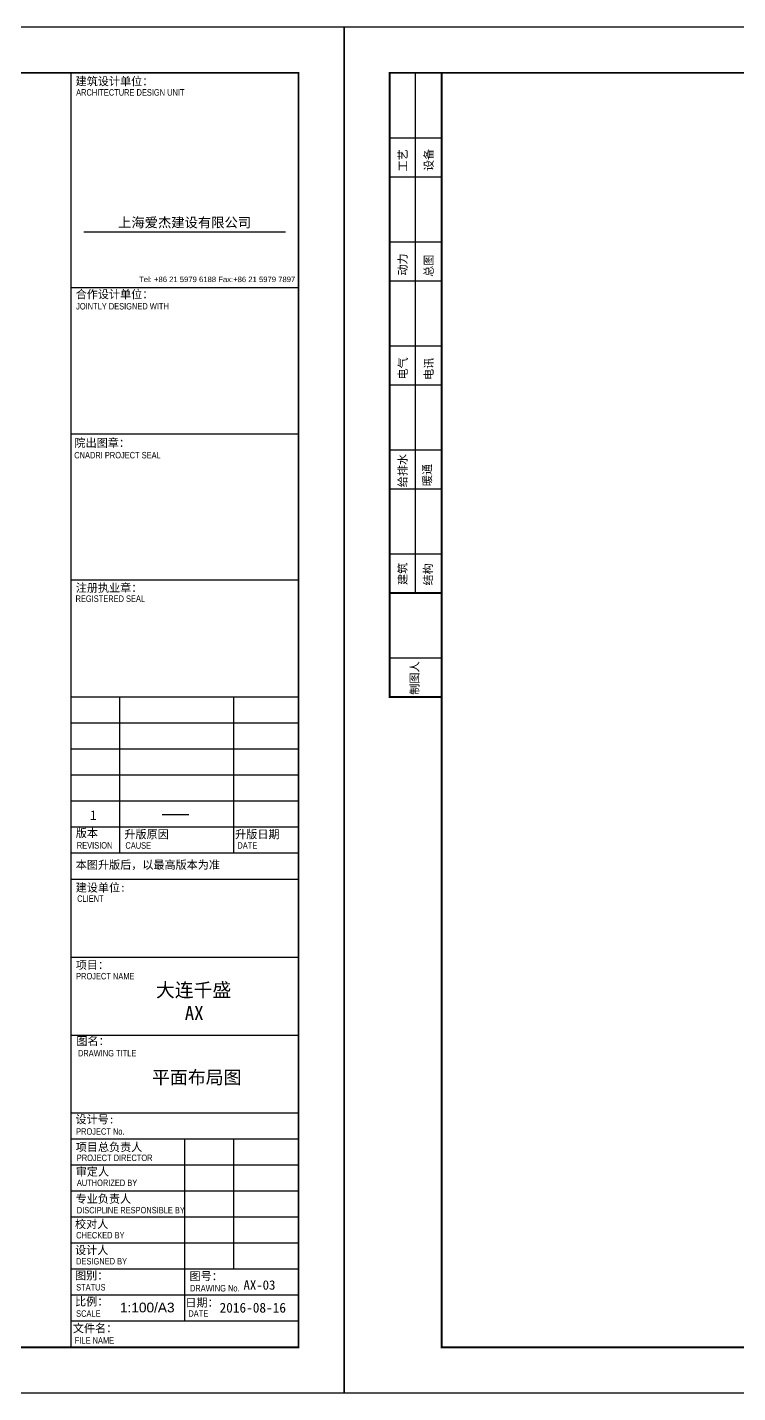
# Model space of a CAD drawing. Header units: millimetres. Extents: x 5896 to 6381, y 4295 to 4378.
# Drawn here: x 6050.79 to 6065.67, y 4349.31 to 4377.92 of the extents above; entities that cross this region are included whole.
import ezdxf

# ---------------------------------------------------------------- set-up
doc = ezdxf.new("R2010")
doc.units = ezdxf.units.MM
doc.layers.add('GA_X DIM', color=8, linetype='Continuous')
doc.layers.add('图框', color=254, linetype='Continuous')
doc.styles.add('ARIAL', font='Arial.ttf')
doc.styles.add('FUGUE', font='Arial.ttf')
doc.styles.add('HT', font='')
doc.styles.get("Standard").update_dxf_attribs({"font": 'Arial.ttf'})
doc.styles.add('图签-仿宋', font='')
doc.styles.add('图签-黑体', font='')
doc.styles.get('HT').set_extended_font_data('SimHei')
doc.styles.get('图签-仿宋').set_extended_font_data('FangSong_GB2312')
doc.styles.get('图签-黑体').set_extended_font_data('SimHei')

# ---------------------------------------------------------------- blocks, each defined once
blk = doc.blocks.new('tukuang')
at = {"layer": '图框'}
for p, q in [((155.6, 1739.4), (155.6, 2870.7)), ((3606.1, 2870.7), (3606.1, 99)), ((99, 2729.3), (212.1, 2729.3)), ((99, 2644.4), (212.1, 2644.4)), ((3634.3, 2525.2), (4072.7, 2525.2)), ((99, 2503), (212.1, 2503)), ((99, 2418.2), (212.1, 2418.2)), ((3606.1, 2404), (4101, 2404)), ((99, 2276.8), (212.1, 2276.8)), ((99, 2191.9), (212.1, 2191.9)), ((3606.1, 2085.9), (4101, 2085.9)), ((99, 2050.5), (212.1, 2050.5)), ((99, 1965.7), (212.1, 1965.7)), ((99, 1824.2), (212.1, 1824.2)), ((3606.1, 1767.7), (4101, 1767.7)), ((99, 1598), (212.1, 1598)), ((4101, 1513.1), (3606.1, 1513.1)), ((3712.1, 1513.1), (3712.1, 1173.7)), ((3959.6, 1513.1), (3959.6, 1173.7)), ((4101, 1456.6), (3606.1, 1456.6)), ((4101, 1400), (3606.1, 1400)), ((4101, 1343.4), (3606.1, 1343.4)), ((4101, 1286.9), (3606.1, 1286.9)), ((3804.6, 1257.4), (3862.4, 1257.4)), ((4101, 1230.3), (3606.1, 1230.3)), ((4101, 1173.7), (3606.1, 1173.7)), ((3606.1, 1117.2), (4101, 1117.2)), ((3606.1, 947.5), (4101, 947.5)), ((3606.1, 777.8), (4101, 777.8)), ((4101, 608.1), (3606.1, 608.1)), ((4101, 551.5), (3606.1, 551.5)), ((3853.5, 551.5), (3853.5, 155.6)), ((3959.6, 551.5), (3959.6, 268.7)), ((4101, 494.9), (3606.1, 494.9)), ((4101, 438.4), (3606.1, 438.4)), ((4101, 381.8), (3606.1, 381.8)), ((4101, 325.3), (3606.1, 325.3)), ((4101, 268.7), (3606.1, 268.7)), ((4101, 212.1), (3606.1, 212.1)), ((4101, 155.6), (3606.1, 155.6))]:
    blk.add_line(p, q, dxfattribs=at)
blk.add_lwpolyline([(0, 0), (4200, 0), (4200, 2969.7), (0, 2969.7)], close=True, dxfattribs=at)
at = {"layer": '图框', "const_width": 4.24}
for points in [[(99, 1511), (99, 2872.8)], [(99, 2870.7), (212.1, 2870.7)], [(99, 1739.4), (212.1, 1739.4)], [(99, 1513.1), (212.1, 1513.1)]]:
    blk.add_lwpolyline(points, dxfattribs=at)
blk.add_lwpolyline([(212.1, 2870.7), (4101, 2870.7), (4101, 99), (212.1, 99)], close=True, dxfattribs=at)
at = {"layer": '图框'}
for s, height, style, p in [('建筑设计单位：', 17.68, 'HT', (3616.6, 2843.5)), ('合作设计单位：', 17.68, 'HT', (3616.7, 2380.2)), ('院出图章：', 17.68, '图签-黑体', (3614.1, 2057)), ('注册执业章：', 17.68, '图签-黑体', (3616.9, 1741.7)), ('1', 21.2, '图签-仿宋', (3647.7, 1245.3)), ('版本', 17.68, '图签-黑体', (3616.9, 1208.3)), ('升版原因', 17.68, '图签-黑体', (3722.5, 1205.7)), ('升版日期', 17.68, '图签-黑体', (3963.4, 1205.7)), ('本图升版后，以最高版本为准', 17.677, '图签-黑体', (3616.9, 1139.3)), ('建设单位:', 17.68, '图签-黑体', (3616.8, 1089.8)), ('项目：', 17.68, '图签-黑体', (3616.8, 921.4)), ('图名：', 17.68, '图签-黑体', (3618.2, 756)), ('设计号:', 17.68, '图签-黑体', (3616.3, 585.7)), ('项目总负责人', 17.68, '图签-黑体', (3616.9, 525.2)), ('审定人', 17.68, '图签-黑体', (3616.9, 471.9)), ('专业负责人', 17.68, '图签-黑体', (3616.6, 412.8)), ('校对人', 17.68, '图签-黑体', (3615.3, 357.8)), ('设计人', 17.68, '图签-黑体', (3615.3, 301.3)), ('图别：', 17.68, '图签-黑体', (3615.3, 246.1)), ('图号：', 17.68, '图签-黑体', (3864.1, 244.6)), ('比例：', 17.68, '图签-黑体', (3615.4, 189.4)), ('日期：', 17.68, '图签-黑体', (3855.1, 187.1)), ('文件名：', 17.68, '图签-黑体', (3610.6, 131.4))]:
    blk.add_text(s, height=height, dxfattribs=dict(at, style=style)).set_placement(p)
at = {"layer": '图框', "style": 'ARIAL', "width": 0.75}
for s, height, p in [('ARCHITECTURE DESIGN UNIT', 14.141, (3617.7, 2821.1)), ('JOINTLY DESIGNED WITH', 14.141, (3617.7, 2356)), ('CNADRI PROJECT SEAL', 14.141, (3613.6, 2032.1)), ('REGISTERED SEAL', 14.141, (3616.4, 1720)), ('REVISION', 14.14, (3619.2, 1183.5)), ('CAUSE', 14.14, (3724.8, 1183.1)), ('DATE', 14.14, (3968.2, 1183.1)), ('CLIENT', 14.14, (3619.9, 1067.6)), ('PROJECT NAME', 14.141, (3617.7, 898.9)), ('DRAWING TITLE', 14.141, (3621.7, 731.4)), ('PROJECT No.', 14.141, (3617.7, 561.1)), ('PROJECT DIRECTOR', 14.141, (3619.2, 503.8)), ('AUTHORIZED BY', 14.141, (3619.2, 449.5)), ('DISCIPLINE RESPONSIBLE BY', 14.141, (3619.2, 390)), ('CHECKED BY', 14.14, (3617.7, 335.5)), ('DESIGNED BY', 14.141, (3617.7, 278.9)), ('STATUS', 14.14, (3617.7, 222.3)), ('DRAWING No.', 14.141, (3865.1, 220.2)), ('SCALE', 14.14, (3617.7, 165.1)), ('DATE', 14.14, (3861.6, 165.1)), ('FILE NAME', 14.14, (3614.9, 106.8))]:
    blk.add_text(s, height=height, dxfattribs=at).set_placement(p)
at = {"layer": '图框'}
for s, style, p in [('工艺', '图签-黑体', (136.9, 2656.3)), ('设备', '图签-黑体', (193.1, 2657.2)), ('动力', '图签-黑体', (136.3, 2429.7)), ('总图', '图签-黑体', (193.1, 2427.1)), ('电气', '图签-黑体', (136.9, 2203.8)), ('电讯', '图签-黑体', (193.1, 2202.8)), ('给排水', '图签-黑体', (136.3, 1969.5)), ('暖通', 'HT', (189.6, 1971.9)), ('建筑', '图签-黑体', (136.4, 1756.9)), ('结构', '图签-黑体', (191.7, 1755.6)), ('制图人', '图签-黑体', (162.3, 1518.2))]:
    blk.add_text(s, height=17.68, rotation=90, dxfattribs=dict(at, style=style)).set_placement(p)
at = {"layer": '图框', "insert": (3853.5, 2544), "char_height": 21.212, "width": 494.949, "attachment_point": 5, "line_spacing_factor": 0.66852, "style": 'FUGUE'}
blk.add_mtext('{\\fLiSu|b0|i0|c134|p49;\\C251;上海爱杰建设有限公司}', dxfattribs=at)
at = {"layer": '图框', "insert": (3754.5, 2415.4), "char_height": 21.647, "attachment_point": 7, "line_spacing_factor": 0.66852, "style": 'FUGUE'}
blk.add_mtext('{\\H0.55168x;\\C7;Tel: +86 21 5979 6188 Fax:+86 21 5979 7897}', dxfattribs=at)
at = {"layer": '图框', "insert": (3669.6, 890.8), "char_height": 30, "width": 393.518, "attachment_point": 1, "style": 'ARIAL'}
blk.add_mtext('\\pi121.59;{\\fSimSun|b0|i0|c134|p2;\\C7;大连千盛\\P\\pi184.27;AX}', dxfattribs=at)
at = {"layer": '图框', "attachment_point": 4}
for s, insert, char_height, width in [('1:100/A3', (3713, 185.2), 21.21, 119.272), ('{\\fSTSong|b0|i0|c0|p2;\\C7;201\\fSTSong|b0|i0|c134|p2;6-08\\fSTSong|b0|i0|c0|p2;-\\fSTSong|b0|i0|c134|p2;16}', (3929.5, 184.7), 21.2121, 11.04)]:
    blk.add_mtext(s, dxfattribs=dict(at, insert=insert, char_height=char_height, width=width))

msp = doc.modelspace()

# ---------------------------------------------------------------- block references
at = {"layer": 'GA_X DIM', "xscale": 0.009635294117647079, "yscale": 0.009635294117647079, "zscale": 0.009635294117647079}
for p in [(6016.958, 4349.307), (6057.427, 4349.307)]:
    msp.add_blockref('tukuang', p, dxfattribs=at)

# ---------------------------------------------------------------- texts
at = {"layer": '图框', "insert": (6053.403, 4355.901), "char_height": 0.27513, "attachment_point": 4}
msp.add_mtext_dynamic_manual_height_columns('{\\fSimSun|b0|i0|c134|p2;平面布局图}', width=1669.25803, gutter_width=1, heights=[0], dxfattribs=at)
at = {"layer": '图框', "insert": (6055.321, 4351.563), "char_height": 0.19652, "width": 0.10228, "attachment_point": 4}
msp.add_mtext('{\\fSimSun|b0|i0|c0|p2;A\\fSimSun|b0|i0|c134|p2;X\\fSimSun|b0|i0|c0|p2;-0\\fSimSun|b0|i0|c134|p2;3}', dxfattribs=at)

doc.saveas('drawing.dxf')
